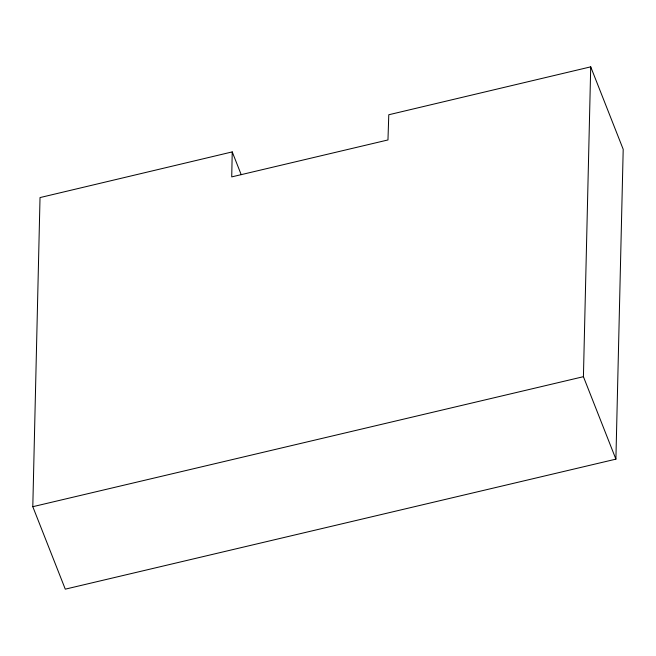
<?xml version="1.0" encoding="UTF-8"?>
<svg xmlns="http://www.w3.org/2000/svg" width="656" height="656" viewBox="0 0 656 656"><rect width="100%" height="100%" fill="white"/><g stroke="black" fill="none" stroke-linecap="round" stroke-linejoin="round"><path stroke-width="0.98" d="M232.232 151.905L231.724 176.89L387.967 139.949L388.778 114.759L590.72 66.846L623.2 149.306L615.902 459.143L65.28 589.154L32.8 506.694L40.024 197.579L232.232 151.905L241.195 174.652M615.902 459.143L583.422 376.683L590.72 66.846M32.8 506.694L583.422 376.683"/></g></svg>
